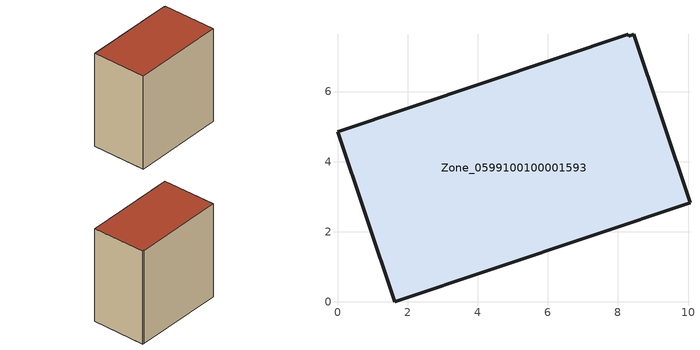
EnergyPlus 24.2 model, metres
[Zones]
Zone_0599100100001593
 floor ground (C_G): 8.45,7.64 10.06,2.82 1.63,0 0,4.86 8.3,7.63 8.31,7.58 z3.61
 wall outside (C_F): 1.63,0 10.06,2.82 8.45,7.64 8.31,7.58 8.3,7.63 0,4.86 1.63,0 z3.61:12.72
 roof outside (C_R): 10.06,2.82 8.45,7.64 8.31,7.58 8.3,7.63 0,4.86 1.63,0 z12.72
[BUILDING]
Pand.0599100100001593: North Axis=0; Terrain=City; Loads Convergence Tolerance Value=0.04; Temperature Convergence Tolerance Value=0.4; Solar Distribution=FullExterior; Maximum Number of Warmup Days=25; Minimum Number of Warmup Days=1
[Site:Location]
Rotterdam.The.Hague.AP_ZH_NLD Design_Conditions: Latitude=51.96; Longitude=4.45; Time Zone=1; Elevation=-4.5
[SITE:GROUNDTEMPERATURE:BUILDINGSURFACE]
18, 18, 18, 18, 18, 18, 18, 18, 18, 18, 18, 18
[MATERIAL] Thermal Absorptance=0.9; Solar Absorptance=0.7; Visible Absorptance=0.7
Name | Roughness | Thickness | Conductivity | Density | Specific Heat
G.TI.2006-2014 | MediumSmooth | 0.15 | 0.06 | 540 | 1210
F.TI.2006-2014 | Rough | 0.3 | 0.12 | 1920 | 840
R.TI.2006-2014 | MediumRough | 0.2 | 0.08 | 1500 | 1000
[CONSTRUCTION]
C_G: G.TI.2006-2014
C_F: F.TI.2006-2014
C_R: R.TI.2006-2014
[ZONE]
Zone_0599100100001593: Type=1; Multiplier=1; Ceiling Height=Autocalculate; Volume=Autocalculate; Floor Area=autocalculate; Part of Total Floor Area=Yes
[ZONEINFILTRATION:DESIGNFLOWRATE]
Infil_Zone_0599100100001593: Zone or ZoneList or Space or SpaceList=Zone_0599100100001593; Schedule=AlwaysOn; Design Flow Rate Calculation Method=Flow/Area; Flow Rate per Floor Area=0.0015; Constant Term Coefficient=1; Temperature Term Coefficient=0; Velocity Term Coefficient=0; Velocity Squared Term Coefficient=0
[HVACTEMPLATE:ZONE:IDEALLOADSAIRSYSTEM]
Zone_0599100100001593: Maximum Heating Supply Air Temperature=50; Minimum Cooling Supply Air Temperature=13; Maximum Heating Supply Air Humidity Ratio=0.0156; Minimum Cooling Supply Air Humidity Ratio=0.0077; Heating Limit=NoLimit; Cooling Limit=NoLimit; Dehumidification Control Type=ConstantSensibleHeatRatio; Cooling Sensible Heat Ratio=0.7; Dehumidification Setpoint=60; Humidification Control Type=None; Humidification Setpoint=30; Outdoor Air Method=None; Outdoor Air Flow Rate per Person=0.00944; Outdoor Air Flow Rate per Zone Floor Area=0; Outdoor Air Flow Rate per Zone=0; Demand Controlled Ventilation Type=None; Outdoor Air Economizer Type=NoEconomizer; Heat Recovery Type=None; Sensible Heat Recovery Effectiveness=0.7; Latent Heat Recovery Effectiveness=0.65
[ZONECONTROL:THERMOSTAT]
ThermostatControl_Zone_0599100100001593: Zone or ZoneList=Zone_0599100100001593; Control Type Schedule=DualSetpointControlType; Control 1=Thermostat_Zone_0599100100001593; Temperature Difference Between Cutout And Setpoint=0
[THERMOSTATSETPOINT:DUALSETPOINT]
Thermostat_Zone_0599100100001593: Heating Setpoint Temperature Schedule=HeatingSetpoint_Zone_0599100100001593; Cooling Setpoint Temperature Schedule=CoolingSetpoint_Zone_0599100100001593
[SCHEDULE:COMPACT]
HeatingSetpoint_Zone_0599100100001593: Through: 12/31, For: AllDays, Until: 24:00, 21
CoolingSetpoint_Zone_0599100100001593: Through: 12/31, For: AllDays, Until: 24:00, 24
DualSetpointControlType: Through: 12/31, For: AllDays, Until: 24:00, 4
AlwaysOn: Through: 12/31, For: AllDays, Until: 24:00, 1
